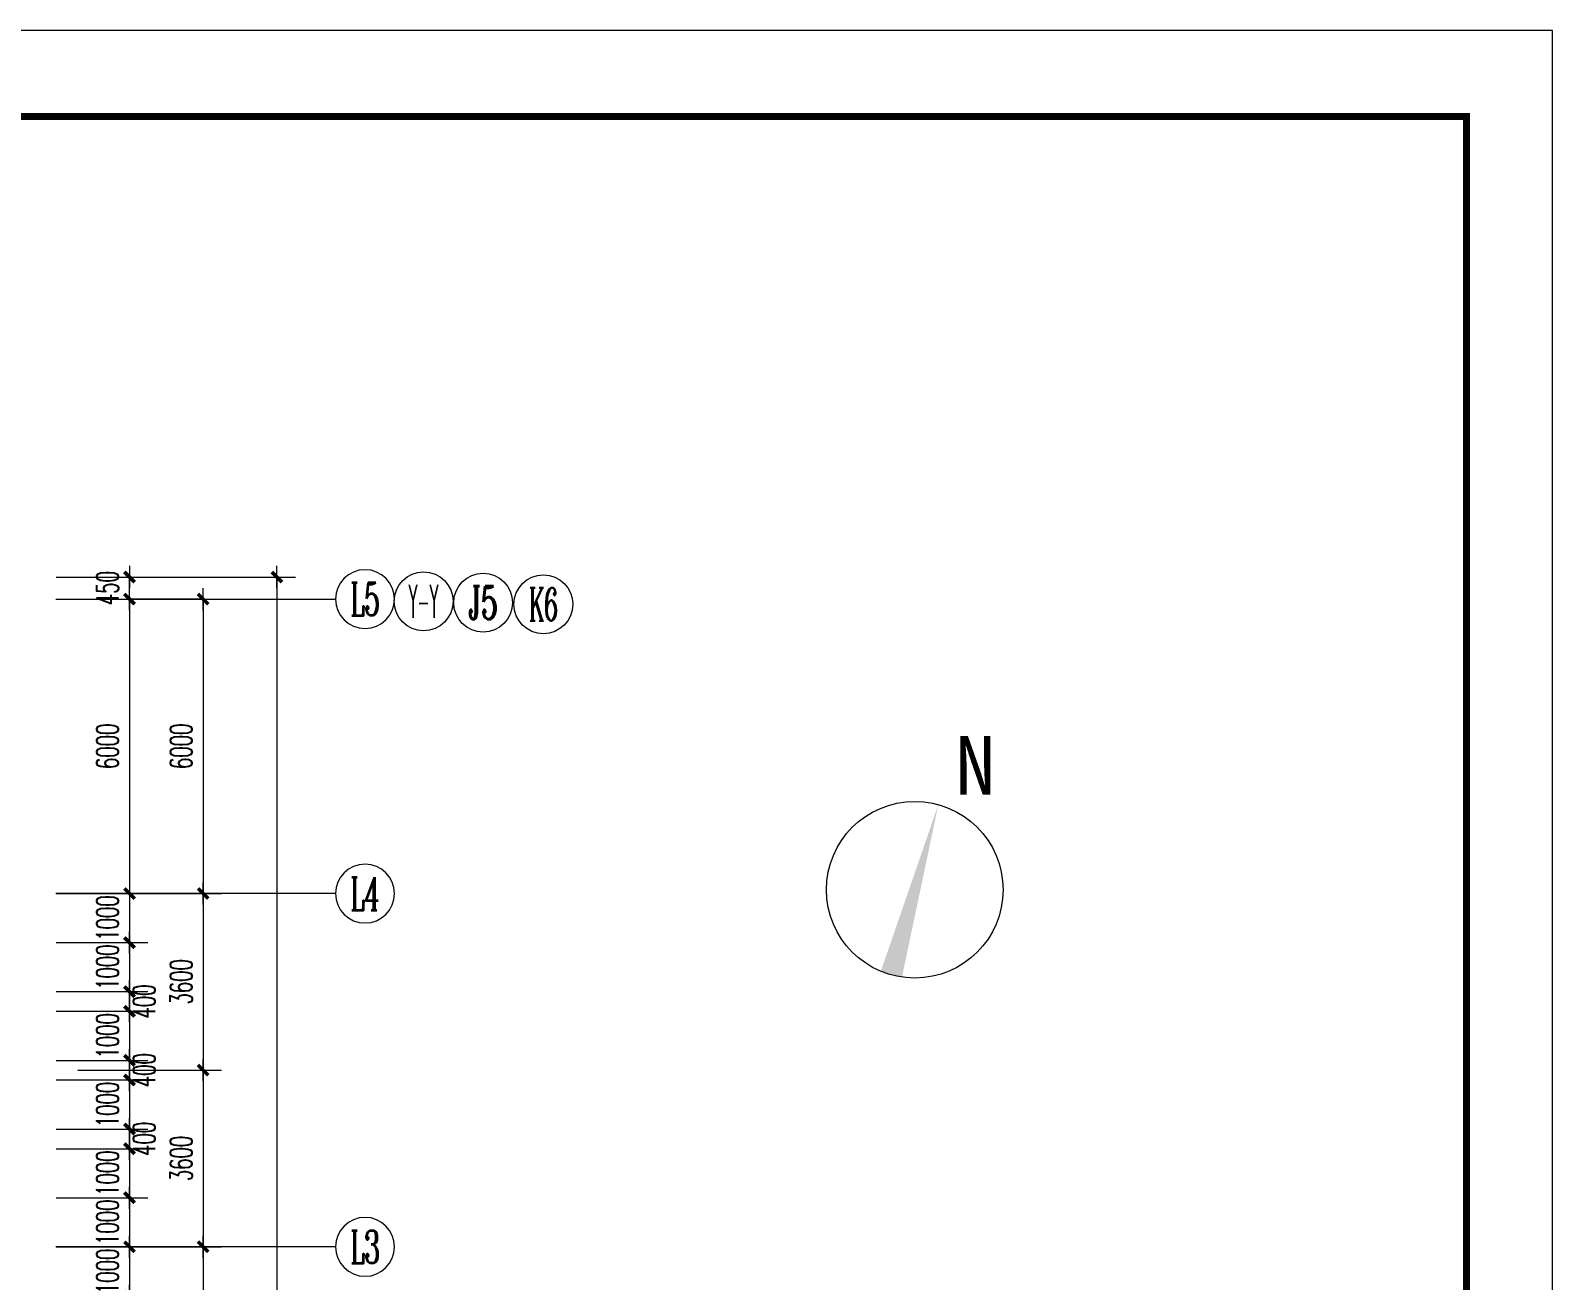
# Model space of a CAD drawing. Extents: x 2719331 to 3465925, y -270324 to -167476.
# Drawn here: x 2825036 to 2856051, y -192954 to -167476 of the extents above; entities that cross this region are included whole.
import ezdxf
from ezdxf.enums import TextEntityAlignment as Align

# ---------------------------------------------------------------- set-up
doc = ezdxf.new("R2010")
doc.units = 0
doc.header["$LTSCALE"] = 1500
doc.header["$MEASUREMENT"] = 0
doc.layers.get('0').update_dxf_attribs({"linetype": 'CONTINUOUS', "lineweight": 0})
doc.layers.get('DEFPOINTS').update_dxf_attribs({"linetype": 'CONTINUOUS', "lineweight": 5})
for name, color, linetype, lineweight in [('AXIS', 7, 'CONTINUOUS', 5), ('AXIS_TEXT', 7, 'CONTINUOUS', 5), ('PUB_DIM', 250, 'CONTINUOUS', 5), ('我的', 7, 'CONTINUOUS', 5)]:
    doc.layers.add(name, color=color, linetype=linetype, lineweight=lineweight)
doc.styles.add('COMPLEX', font='COMPLEX')
doc.styles.add('DIM_FONT', font='romans.shx', dxfattribs={"width": 0.6})
doc.styles.get("Standard").update_dxf_attribs({"font": 'SIMHEI.TTF', "height": 1.2})
doc.dimstyles.new('DIMN150', dxfattribs={"dimscale": 1.5, "dimtxt": 300, "dimasz": 1, "dimexe": 250, "dimexo": 300, "dimgap": 150, "dimtad": 1, "dimdec": 0, "dimdsep": 46, "dimtxsty": 'DIM_FONT', "dimblk": '_DIMX', "dimcen": 2.5, "dimdle": 0.3, "dimclrd": 7, "dimclre": 256, "dimclrt": 256, "dimadec": 0, "dimazin": 0, "dimtfac": 1, "dimtdec": 0, "dimtix": 1, "dimtmove": 2, "dimatfit": 3, "dimldrblk": '_DIMX', "dimfxl": 1, "dimtvp": 1, "dimtolj": 1, "dimtzin": 0, "dimlwd": -1, "dimlwe": -1, "dimarcsym": 0})

# ---------------------------------------------------------------- blocks, each defined once
blk = doc.blocks.new('_AXISO')
blk.add_circle((0, 0), 0.5)
at = {"layer": 'AXIS_TEXT', "style": 'COMPLEX', "width": 1.041667}
blk.add_attdef('A', text='', height=0.56, dxfattribs=at).set_placement((-0.25, -0.28), (0.25, -0.28), align=Align.FIT)
blk = doc.blocks.new('_DIMX')
blk.add_line((-150, 0), (150, 0))
at = {"const_width": 50}
blk.add_lwpolyline([(-70, -70), (70, 70)], dxfattribs=at)
blk = doc.blocks.new('*D1907')
at = {"layer": 'DEFPOINTS', "color": 0, "lineweight": 25}
for p in [(2825555, -179066), (2825555, -185066), (2828555, -185066)]:
    blk.add_point(p, dxfattribs=at)
at = {"layer": '我的'}
for p, q in [((2826005, -179066), (2828930, -179066)), ((2826005, -185066), (2828930, -185066))]:
    blk.add_line(p, q, dxfattribs=at)
at = {"layer": '我的', "color": 7}
blk.add_line((2828555, -179068), (2828555, -185065), dxfattribs=at)
at = {"layer": '我的', "color": 7, "xscale": 1.5, "yscale": 1.5, "zscale": 1.5}
for p, rotation in [((2828555, -179066), 90), ((2828555, -185066), 270)]:
    blk.add_blockref('_DIMX', p, dxfattribs=dict(at, rotation=rotation))
at = {"layer": '我的', "lineweight": 0, "insert": (2828105, -182066), "char_height": 450, "attachment_point": 5, "rotation": 90, "style": 'DIM_FONT'}
blk.add_mtext('\\A1;6000', dxfattribs=at)
blk = doc.blocks.new('*D1908')
at = {"layer": 'DEFPOINTS', "color": 0, "lineweight": 25}
for p in [(2825555, -185066), (2825555, -188666), (2828555, -188666)]:
    blk.add_point(p, dxfattribs=at)
at = {"layer": '我的'}
for p, q in [((2826005, -185066), (2828930, -185066)), ((2826005, -188666), (2828930, -188666))]:
    blk.add_line(p, q, dxfattribs=at)
at = {"layer": '我的', "color": 7}
blk.add_line((2828555, -185068), (2828555, -188665), dxfattribs=at)
at = {"layer": '我的', "color": 7, "xscale": 1.5, "yscale": 1.5, "zscale": 1.5}
for p, rotation in [((2828555, -185066), 90), ((2828555, -188666), 270)]:
    blk.add_blockref('_DIMX', p, dxfattribs=dict(at, rotation=rotation))
at = {"layer": '我的', "lineweight": 0, "insert": (2828105, -186866), "char_height": 450, "attachment_point": 5, "rotation": 90, "style": 'DIM_FONT'}
blk.add_mtext('\\A1;3600', dxfattribs=at)
blk = doc.blocks.new('*D1909')
at = {"layer": 'DEFPOINTS', "color": 0, "lineweight": 25}
for p in [(2825555, -192266), (2825555, -199466), (2828555, -199466)]:
    blk.add_point(p, dxfattribs=at)
at = {"layer": '我的'}
for p, q in [((2826005, -192266), (2828930, -192266)), ((2826005, -199466), (2828930, -199466))]:
    blk.add_line(p, q, dxfattribs=at)
at = {"layer": '我的', "color": 7}
blk.add_line((2828555, -192268), (2828555, -199465), dxfattribs=at)
at = {"layer": '我的', "color": 7, "xscale": 1.5, "yscale": 1.5, "zscale": 1.5}
for p, rotation in [((2828555, -192266), 90), ((2828555, -199466), 270)]:
    blk.add_blockref('_DIMX', p, dxfattribs=dict(at, rotation=rotation))
at = {"layer": '我的', "lineweight": 0, "insert": (2828105, -195866), "char_height": 450, "attachment_point": 5, "rotation": 90, "style": 'DIM_FONT'}
blk.add_mtext('\\A1;7200', dxfattribs=at)
blk = doc.blocks.new('*D919')
at = {"layer": 'DEFPOINTS', "color": 0, "lineweight": 25}
for p in [(2825109, -179066), (2825109, -185066), (2827055, -185066)]:
    blk.add_point(p, dxfattribs=at)
at = {"layer": '我的'}
for p, q in [((2825559, -179066), (2827430, -179066)), ((2825559, -185066), (2827430, -185066))]:
    blk.add_line(p, q, dxfattribs=at)
at = {"layer": '我的', "color": 7}
blk.add_line((2827055, -179068), (2827055, -185065), dxfattribs=at)
at = {"layer": '我的', "color": 7, "xscale": 1.5, "yscale": 1.5, "zscale": 1.5}
for p, rotation in [((2827055, -179066), 90), ((2827055, -185066), 270)]:
    blk.add_blockref('_DIMX', p, dxfattribs=dict(at, rotation=rotation))
at = {"layer": '我的', "lineweight": 0, "insert": (2826605, -182066), "char_height": 450, "attachment_point": 5, "rotation": 90, "style": 'DIM_FONT'}
blk.add_mtext('\\A1;6000', dxfattribs=at)
blk = doc.blocks.new('*D920')
at = {"layer": 'DEFPOINTS', "color": 0, "lineweight": 25}
for p in [(2825109, -178616), (2827055, -178616), (2825109, -179066)]:
    blk.add_point(p, dxfattribs=at)
at = {"layer": '我的'}
for p, q in [((2825559, -178616), (2827430, -178616)), ((2825559, -179066), (2827430, -179066))]:
    blk.add_line(p, q, dxfattribs=at)
at = {"layer": '我的', "color": 7}
for p, q in [((2827055, -178615), (2827055, -178613)), ((2827055, -179066), (2827055, -178616)), ((2827055, -179068), (2827055, -179069))]:
    blk.add_line(p, q, dxfattribs=at)
at = {"layer": '我的', "color": 7, "xscale": 1.5, "yscale": 1.5, "zscale": 1.5}
for p, rotation in [((2827055, -178616), 270), ((2827055, -179066), 90)]:
    blk.add_blockref('_DIMX', p, dxfattribs=dict(at, rotation=rotation))
at = {"layer": '我的', "lineweight": 0, "insert": (2826605, -178841), "char_height": 450, "attachment_point": 5, "rotation": 90, "style": 'DIM_FONT'}
blk.add_mtext('\\A1;450', dxfattribs=at)
blk = doc.blocks.new('*D921')
at = {"layer": 'DEFPOINTS', "color": 0, "lineweight": 25}
for p in [(2825109, -185066), (2825109, -186066), (2827055, -186066)]:
    blk.add_point(p, dxfattribs=at)
at = {"layer": '我的'}
for p, q in [((2825559, -185066), (2827430, -185066)), ((2825559, -186066), (2827430, -186066))]:
    blk.add_line(p, q, dxfattribs=at)
at = {"layer": '我的', "color": 7}
for p, q in [((2827055, -185065), (2827055, -185063)), ((2827055, -185066), (2827055, -186066)), ((2827055, -186068), (2827055, -186069))]:
    blk.add_line(p, q, dxfattribs=at)
at = {"layer": '我的', "color": 7, "xscale": 1.5, "yscale": 1.5, "zscale": 1.5}
for p, rotation in [((2827055, -185066), 270), ((2827055, -186066), 90)]:
    blk.add_blockref('_DIMX', p, dxfattribs=dict(at, rotation=rotation))
at = {"layer": '我的', "lineweight": 0, "insert": (2826605, -185566), "char_height": 450, "attachment_point": 5, "rotation": 90, "style": 'DIM_FONT'}
blk.add_mtext('\\A1;1000', dxfattribs=at)
blk = doc.blocks.new('*D922')
at = {"layer": 'DEFPOINTS', "color": 0, "lineweight": 25}
for p in [(2825109, -186066), (2825109, -187066), (2827055, -187066)]:
    blk.add_point(p, dxfattribs=at)
at = {"layer": '我的'}
for p, q in [((2825559, -186066), (2827430, -186066)), ((2825559, -187066), (2827430, -187066))]:
    blk.add_line(p, q, dxfattribs=at)
at = {"layer": '我的', "color": 7}
for p, q in [((2827055, -186065), (2827055, -186063)), ((2827055, -186066), (2827055, -187066)), ((2827055, -187068), (2827055, -187069))]:
    blk.add_line(p, q, dxfattribs=at)
at = {"layer": '我的', "color": 7, "xscale": 1.5, "yscale": 1.5, "zscale": 1.5}
for p, rotation in [((2827055, -186066), 270), ((2827055, -187066), 90)]:
    blk.add_blockref('_DIMX', p, dxfattribs=dict(at, rotation=rotation))
at = {"layer": '我的', "lineweight": 0, "insert": (2826605, -186566), "char_height": 450, "attachment_point": 5, "rotation": 90, "style": 'DIM_FONT'}
blk.add_mtext('\\A1;1000', dxfattribs=at)
blk = doc.blocks.new('*D923')
at = {"layer": 'DEFPOINTS', "color": 0, "lineweight": 25}
for p in [(2825109, -187066), (2825109, -187466), (2827055, -187466)]:
    blk.add_point(p, dxfattribs=at)
at = {"layer": '我的'}
for p, q in [((2825559, -187066), (2827430, -187066)), ((2825559, -187466), (2827430, -187466))]:
    blk.add_line(p, q, dxfattribs=at)
at = {"layer": '我的', "color": 7}
for p, q in [((2827055, -187065), (2827055, -187063)), ((2827055, -187066), (2827055, -187466)), ((2827055, -187468), (2827055, -187469))]:
    blk.add_line(p, q, dxfattribs=at)
at = {"layer": '我的', "color": 7, "xscale": 1.5, "yscale": 1.5, "zscale": 1.5}
for p, rotation in [((2827055, -187066), 270), ((2827055, -187466), 90)]:
    blk.add_blockref('_DIMX', p, dxfattribs=dict(at, rotation=rotation))
at = {"layer": '我的', "lineweight": 0, "insert": (2827355, -187266), "char_height": 450, "attachment_point": 5, "rotation": 90, "style": 'DIM_FONT'}
blk.add_mtext('\\A1;400', dxfattribs=at)
blk = doc.blocks.new('*D924')
at = {"layer": 'DEFPOINTS', "color": 0, "lineweight": 25}
for p in [(2825109, -187466), (2825109, -188466), (2827055, -188466)]:
    blk.add_point(p, dxfattribs=at)
at = {"layer": '我的'}
for p, q in [((2825559, -187466), (2827430, -187466)), ((2825559, -188466), (2827430, -188466))]:
    blk.add_line(p, q, dxfattribs=at)
at = {"layer": '我的', "color": 7}
for p, q in [((2827055, -187465), (2827055, -187463)), ((2827055, -187466), (2827055, -188466)), ((2827055, -188468), (2827055, -188469))]:
    blk.add_line(p, q, dxfattribs=at)
at = {"layer": '我的', "color": 7, "xscale": 1.5, "yscale": 1.5, "zscale": 1.5}
for p, rotation in [((2827055, -187466), 270), ((2827055, -188466), 90)]:
    blk.add_blockref('_DIMX', p, dxfattribs=dict(at, rotation=rotation))
at = {"layer": '我的', "lineweight": 0, "insert": (2826605, -187966), "char_height": 450, "attachment_point": 5, "rotation": 90, "style": 'DIM_FONT'}
blk.add_mtext('\\A1;1000', dxfattribs=at)
blk = doc.blocks.new('*D925')
at = {"layer": 'DEFPOINTS', "color": 0, "lineweight": 25}
for p in [(2825109, -188466), (2825109, -188866), (2827055, -188866)]:
    blk.add_point(p, dxfattribs=at)
at = {"layer": '我的'}
for p, q in [((2825559, -188466), (2827430, -188466)), ((2825559, -188866), (2827430, -188866))]:
    blk.add_line(p, q, dxfattribs=at)
at = {"layer": '我的', "color": 7}
for p, q in [((2827055, -188465), (2827055, -188463)), ((2827055, -188466), (2827055, -188866)), ((2827055, -188868), (2827055, -188869))]:
    blk.add_line(p, q, dxfattribs=at)
at = {"layer": '我的', "color": 7, "xscale": 1.5, "yscale": 1.5, "zscale": 1.5}
for p, rotation in [((2827055, -188466), 270), ((2827055, -188866), 90)]:
    blk.add_blockref('_DIMX', p, dxfattribs=dict(at, rotation=rotation))
at = {"layer": '我的', "lineweight": 0, "insert": (2827355, -188666), "char_height": 450, "attachment_point": 5, "rotation": 90, "style": 'DIM_FONT'}
blk.add_mtext('\\A1;400', dxfattribs=at)
blk = doc.blocks.new('*D926')
at = {"layer": 'DEFPOINTS', "color": 0, "lineweight": 25}
for p in [(2825109, -188866), (2825109, -189866), (2827055, -189866)]:
    blk.add_point(p, dxfattribs=at)
at = {"layer": '我的'}
for p, q in [((2825559, -188866), (2827430, -188866)), ((2825559, -189866), (2827430, -189866))]:
    blk.add_line(p, q, dxfattribs=at)
at = {"layer": '我的', "color": 7}
for p, q in [((2827055, -188865), (2827055, -188863)), ((2827055, -188866), (2827055, -189866)), ((2827055, -189868), (2827055, -189869))]:
    blk.add_line(p, q, dxfattribs=at)
at = {"layer": '我的', "color": 7, "xscale": 1.5, "yscale": 1.5, "zscale": 1.5}
for p, rotation in [((2827055, -188866), 270), ((2827055, -189866), 90)]:
    blk.add_blockref('_DIMX', p, dxfattribs=dict(at, rotation=rotation))
at = {"layer": '我的', "lineweight": 0, "insert": (2826605, -189366), "char_height": 450, "attachment_point": 5, "rotation": 90, "style": 'DIM_FONT'}
blk.add_mtext('\\A1;1000', dxfattribs=at)
blk = doc.blocks.new('*D927')
at = {"layer": 'DEFPOINTS', "color": 0, "lineweight": 25}
for p in [(2825109, -189866), (2825109, -190266), (2827055, -190266)]:
    blk.add_point(p, dxfattribs=at)
at = {"layer": '我的'}
for p, q in [((2825559, -189866), (2827430, -189866)), ((2825559, -190266), (2827430, -190266))]:
    blk.add_line(p, q, dxfattribs=at)
at = {"layer": '我的', "color": 7}
for p, q in [((2827055, -189865), (2827055, -189863)), ((2827055, -189866), (2827055, -190266)), ((2827055, -190268), (2827055, -190269))]:
    blk.add_line(p, q, dxfattribs=at)
at = {"layer": '我的', "color": 7, "xscale": 1.5, "yscale": 1.5, "zscale": 1.5}
for p, rotation in [((2827055, -189866), 270), ((2827055, -190266), 90)]:
    blk.add_blockref('_DIMX', p, dxfattribs=dict(at, rotation=rotation))
at = {"layer": '我的', "lineweight": 0, "insert": (2827355, -190066), "char_height": 450, "attachment_point": 5, "rotation": 90, "style": 'DIM_FONT'}
blk.add_mtext('\\A1;400', dxfattribs=at)
blk = doc.blocks.new('*D928')
at = {"layer": 'DEFPOINTS', "color": 0, "lineweight": 25}
for p in [(2825109, -190266), (2825109, -191266), (2827055, -191266)]:
    blk.add_point(p, dxfattribs=at)
at = {"layer": '我的'}
for p, q in [((2825559, -190266), (2827430, -190266)), ((2825559, -191266), (2827430, -191266))]:
    blk.add_line(p, q, dxfattribs=at)
at = {"layer": '我的', "color": 7}
for p, q in [((2827055, -190265), (2827055, -190263)), ((2827055, -190266), (2827055, -191266)), ((2827055, -191268), (2827055, -191269))]:
    blk.add_line(p, q, dxfattribs=at)
at = {"layer": '我的', "color": 7, "xscale": 1.5, "yscale": 1.5, "zscale": 1.5}
for p, rotation in [((2827055, -190266), 270), ((2827055, -191266), 90)]:
    blk.add_blockref('_DIMX', p, dxfattribs=dict(at, rotation=rotation))
at = {"layer": '我的', "lineweight": 0, "insert": (2826605, -190766), "char_height": 450, "attachment_point": 5, "rotation": 90, "style": 'DIM_FONT'}
blk.add_mtext('\\A1;1000', dxfattribs=at)
blk = doc.blocks.new('*D929')
at = {"layer": 'DEFPOINTS', "color": 0, "lineweight": 25}
for p in [(2825109, -191266), (2825109, -192266), (2827055, -192266)]:
    blk.add_point(p, dxfattribs=at)
at = {"layer": '我的'}
for p, q in [((2825559, -191266), (2827430, -191266)), ((2825559, -192266), (2827430, -192266))]:
    blk.add_line(p, q, dxfattribs=at)
at = {"layer": '我的', "color": 7}
for p, q in [((2827055, -191265), (2827055, -191263)), ((2827055, -191266), (2827055, -192266)), ((2827055, -192268), (2827055, -192269))]:
    blk.add_line(p, q, dxfattribs=at)
at = {"layer": '我的', "color": 7, "xscale": 1.5, "yscale": 1.5, "zscale": 1.5}
for p, rotation in [((2827055, -191266), 270), ((2827055, -192266), 90)]:
    blk.add_blockref('_DIMX', p, dxfattribs=dict(at, rotation=rotation))
at = {"layer": '我的', "lineweight": 0, "insert": (2826605, -191766), "char_height": 450, "attachment_point": 5, "rotation": 90, "style": 'DIM_FONT'}
blk.add_mtext('\\A1;1000', dxfattribs=at)
blk = doc.blocks.new('*D930')
at = {"layer": 'DEFPOINTS', "color": 0, "lineweight": 25}
for p in [(2825109, -192266), (2825109, -193266), (2827055, -193266)]:
    blk.add_point(p, dxfattribs=at)
at = {"layer": '我的'}
for p, q in [((2825559, -192266), (2827430, -192266)), ((2825559, -193266), (2827430, -193266))]:
    blk.add_line(p, q, dxfattribs=at)
at = {"layer": '我的', "color": 7}
for p, q in [((2827055, -192265), (2827055, -192263)), ((2827055, -192266), (2827055, -193266)), ((2827055, -193268), (2827055, -193269))]:
    blk.add_line(p, q, dxfattribs=at)
at = {"layer": '我的', "color": 7, "xscale": 1.5, "yscale": 1.5, "zscale": 1.5}
for p, rotation in [((2827055, -192266), 270), ((2827055, -193266), 90)]:
    blk.add_blockref('_DIMX', p, dxfattribs=dict(at, rotation=rotation))
at = {"layer": '我的', "lineweight": 0, "insert": (2826605, -192766), "char_height": 450, "attachment_point": 5, "rotation": 90, "style": 'DIM_FONT'}
blk.add_mtext('\\A1;1000', dxfattribs=at)
blk = doc.blocks.new('*D1901')
at = {"layer": 'DEFPOINTS', "color": 0, "lineweight": 25}
for p in [(2826609, -178616), (2826609, -242016), (2830059, -242016)]:
    blk.add_point(p, dxfattribs=at)
at = {"layer": '我的'}
for p, q in [((2827059, -178616), (2830434, -178616)), ((2827059, -242016), (2830434, -242016))]:
    blk.add_line(p, q, dxfattribs=at)
at = {"layer": '我的', "color": 7}
blk.add_line((2830059, -178618), (2830059, -242015), dxfattribs=at)
at = {"layer": '我的', "color": 7, "xscale": 1.5, "yscale": 1.5, "zscale": 1.5}
for p, rotation in [((2830059, -178616), 90), ((2830059, -242016), 270)]:
    blk.add_blockref('_DIMX', p, dxfattribs=dict(at, rotation=rotation))
at = {"layer": '我的', "lineweight": 0, "insert": (2829609, -210316), "char_height": 450, "attachment_point": 5, "rotation": 90, "style": 'DIM_FONT'}
blk.add_mtext('\\A1;63400', dxfattribs=at)
blk = doc.blocks.new('_NORTH')
blk.add_circle((0, 0), 1200)
blk.add_solid([(-1191, 149), (-1191, -149), (1200, 0)])
blk = doc.blocks.new('*D762')
at = {"layer": 'DEFPOINTS', "color": 0, "lineweight": 25}
for p in [(2825555, -188666), (2825555, -192266), (2828555, -192266)]:
    blk.add_point(p, dxfattribs=at)
at = {"layer": '我的'}
for p, q in [((2826005, -188666), (2828930, -188666)), ((2826005, -192266), (2828930, -192266))]:
    blk.add_line(p, q, dxfattribs=at)
at = {"layer": '我的', "color": 7}
blk.add_line((2828555, -188668), (2828555, -192265), dxfattribs=at)
at = {"layer": '我的', "color": 7, "xscale": 1.5, "yscale": 1.5, "zscale": 1.5}
for p, rotation in [((2828555, -188666), 90), ((2828555, -192266), 270)]:
    blk.add_blockref('_DIMX', p, dxfattribs=dict(at, rotation=rotation))
at = {"layer": '我的', "lineweight": 0, "insert": (2828105, -190466), "char_height": 450, "attachment_point": 5, "rotation": 90, "style": 'DIM_FONT'}
blk.add_mtext('\\A1;3600', dxfattribs=at)

msp = doc.modelspace()

# ---------------------------------------------------------------- linework, layer by layer
at = {"layer": 'AXIS', "color": 250}
msp.add_lwpolyline([(2719330.9, -167476.4), (2719330.9, -268789.8), (2856051.4, -268789.8), (2856051.4, -167476.4)], close=True, dxfattribs=at)
at = {"layer": 'AXIS', "color": 0, "const_width": 140.2}
msp.add_lwpolyline([(2721083.7, -169229.2), (2721083.7, -267037), (2854298.6, -267037), (2854298.6, -169229.2)], close=True, dxfattribs=at)
at = {"layer": '我的', "lineweight": 0}
for p, q in [((2825554.7, -179066.3), (2831254.7, -179066.3)), ((2828554.7, -179067.3), (2827054.7, -179067.3)), ((2831254.7, -185066.3), (2825554.7, -185066.3)), ((2831254.7, -192266.3), (2825554.7, -192266.3))]:
    msp.add_line(p, q, dxfattribs=at)

# ---------------------------------------------------------------- block references
at = {"layer": 'AXIS', "lineweight": 0}
ref = msp.add_blockref('_AXISO', (2831854.7, -179066.3), dxfattribs=dict(at, xscale=-1200, yscale=1200, zscale=1200))
ref.add_attrib('A', 'L5', dxfattribs={"layer": 'AXIS_TEXT', "height": 672, "style": 'COMPLEX', "width": 0.585937}).set_placement((2831554.7, -179402.3), (2832154.7, -179402.3), align=Align.FIT)
ref = msp.add_blockref('_AXISO', (2833046.9, -179110), dxfattribs=dict(at, xscale=1200, yscale=1200, zscale=1200))
ref.add_attrib('A', 'Y-Y', dxfattribs={"layer": 'AXIS_TEXT', "height": 672, "style": 'COMPLEX', "width": 0.284091}).set_placement((2832746.9, -179446), (2833346.9, -179446), align=Align.FIT)
ref = msp.add_blockref('_AXISO', (2834260.8, -179139.2), dxfattribs=dict(at, xscale=1200, yscale=1200, zscale=1200))
ref.add_attrib('A', 'J5', dxfattribs={"layer": 'AXIS_TEXT', "height": 672, "style": 'COMPLEX', "width": 0.646552}).set_placement((2833960.8, -179475.2), (2834560.8, -179475.2), align=Align.FIT)
ref = msp.add_blockref('_AXISO', (2835489.3, -179170.6), dxfattribs=dict(at, xscale=1200, yscale=1200, zscale=1200))
ref.add_attrib('A', 'K6', dxfattribs={"layer": 'AXIS_TEXT', "height": 672, "style": 'COMPLEX', "width": 0.520833}).set_placement((2835189.3, -179506.6), (2835789.3, -179506.6), align=Align.FIT)
ref = msp.add_blockref('_AXISO', (2831854.7, -185066.3), dxfattribs=dict(at, xscale=-1200, yscale=1200, zscale=1200))
ref.add_attrib('A', 'L4', dxfattribs={"layer": 'AXIS_TEXT', "height": 672, "style": 'COMPLEX', "width": 0.551471}).set_placement((2831554.7, -185402.3), (2832154.7, -185402.3), align=Align.FIT)
ref = msp.add_blockref('_AXISO', (2831854.7, -192266.3), dxfattribs=dict(at, xscale=-1200, yscale=1200, zscale=1200))
ref.add_attrib('A', 'L3', dxfattribs={"layer": 'AXIS_TEXT', "height": 672, "style": 'COMPLEX', "width": 0.585938}).set_placement((2831554.7, -192602.3), (2832154.7, -192602.3), align=Align.FIT)
at = {"layer": 'PUB_DIM', "lineweight": 0, "xscale": 1.5, "yscale": 1.5, "zscale": 1.5, "rotation": 74.528627879}
msp.add_blockref('_NORTH', (2843055.6, -184989.2), dxfattribs=at)

# ---------------------------------------------------------------- texts
at = {"layer": 'PUB_DIM', "lineweight": 0}
msp.add_text('N', height=1200, dxfattribs=at).set_placement((2844289.9, -182454.4), align=Align.MIDDLE)
at = {"layer": '我的', "lineweight": 25, "insert": (2837390.8, -180011.6), "char_height": 450, "attachment_point": 1, "style": 'DIM_FONT'}
msp.add_mtext('\\A1;', dxfattribs=at)

# ---------------------------------------------------------------- dimensions: what is measured, and where the dimension line sits
at = {"layer": '我的', "lineweight": 0}
for base, p1, p2, angle, picture, middle in [((2827054.7, -178616.3), (2825109, -179066.3), (2825109, -178616.3), 90, '*D920', (2826604.7, -178841.3)), ((2830059.4, -242016.3), (2826609.4, -178616.3), (2826609.4, -242016.3), 90, '*D1901', (2829609.4, -210316.3)), ((2827054.7, -185066.3), (2825109, -179066.3), (2825109, -185066.3), 90, '*D919', (2826604.7, -182066.3)), ((2827054.7, -186066.3), (2825109, -185066.3), (2825109, -186066.3), 90, '*D921', (2826604.7, -185566.3)), ((2828554.7, -188666.3), (2825554.7, -185066.3), (2825554.7, -188666.3), 270, '*D1908', (2828104.7, -186866.3)), ((2827054.7, -187066.3), (2825109, -186066.3), (2825109, -187066.3), 90, '*D922', (2826604.7, -186566.3)), ((2827054.7, -188466.3), (2825109, -187466.3), (2825109, -188466.3), 90, '*D924', (2826604.7, -187966.3)), ((2828554.7, -192266.3), (2825554.7, -188666.3), (2825554.7, -192266.3), 270, '*D762', (2828104.7, -190466.3)), ((2827054.7, -189866.3), (2825109, -188866.3), (2825109, -189866.3), 90, '*D926', (2826604.7, -189366.3)), ((2827054.7, -191266.3), (2825109, -190266.3), (2825109, -191266.3), 90, '*D928', (2826604.7, -190766.3)), ((2827054.7, -192266.3), (2825109, -191266.3), (2825109, -192266.3), 90, '*D929', (2826604.7, -191766.3)), ((2827054.7, -193266.3), (2825109, -192266.3), (2825109, -193266.3), 90, '*D930', (2826604.7, -192766.3)), ((2828554.7, -199466.3), (2825554.7, -192266.3), (2825554.7, -199466.3), 270, '*D1909', (2828104.7, -195866.3))]:
    dim = msp.add_linear_dim(base=base, p1=p1, p2=p2, angle=angle, dimstyle='DIMN150', dxfattribs=at)
    dim.commit()
    dim.dimension.update_dxf_attribs({"geometry": picture, "text_midpoint": middle})
dim = msp.add_aligned_dim(p1=(2825554.7, -179066.3), p2=(2825554.7, -185066.3), distance=3000, dimstyle='DIMN150', dxfattribs=at)
dim.commit()
dim.dimension.update_dxf_attribs({"geometry": '*D1907', "text_midpoint": (2828104.7, -182066.3)})
for base, p1, p2, picture, middle in [((2827054.7, -187466.3), (2825109, -187066.3), (2825109, -187466.3), '*D923', (2827354.7, -187266.3)), ((2827054.7, -188866.3), (2825109, -188466.3), (2825109, -188866.3), '*D925', (2827354.7, -188666.3)), ((2827054.7, -190266.3), (2825109, -189866.3), (2825109, -190266.3), '*D927', (2827354.7, -190066.3))]:
    dim = msp.add_linear_dim(base=base, p1=p1, p2=p2, angle=90, dimstyle='DIMN150', dxfattribs=at)
    dim.commit()
    dim.dimension.update_dxf_attribs({"geometry": picture, "text_midpoint": middle, "dimtype": 160})

doc.saveas('drawing.dxf')
